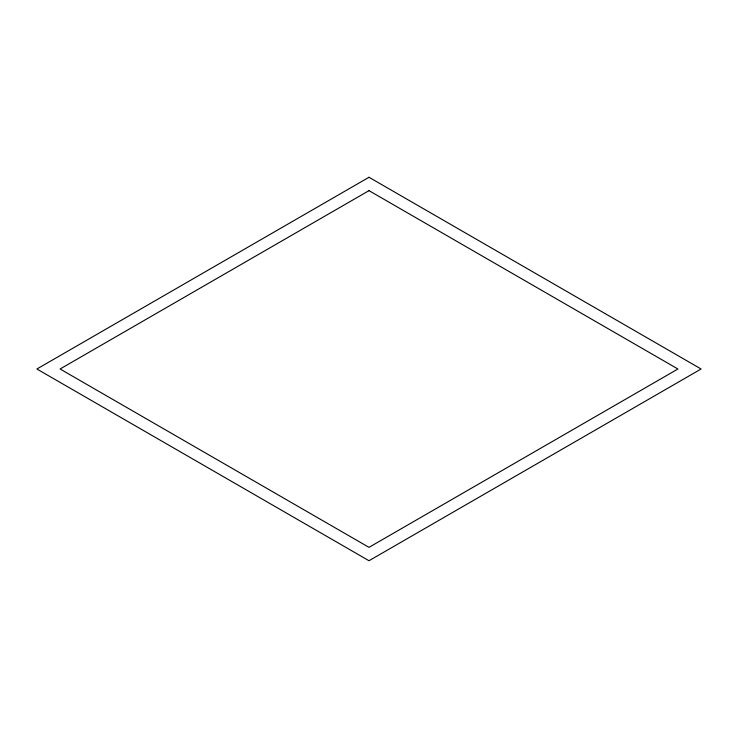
<?xml version="1.0" encoding="UTF-8"?>
<svg xmlns="http://www.w3.org/2000/svg" width="738" height="738" viewBox="0 0 738 738"><rect width="100%" height="100%" fill="white"/><g stroke="black" fill="none" stroke-linecap="round" stroke-linejoin="round"><path stroke-width="1.11" d="M369 177.268L36.9 369L369 560.732L701.1 369L369 177.268M369 190.644L60.082 369L369 547.356L677.918 369L369 190.644"/></g></svg>
